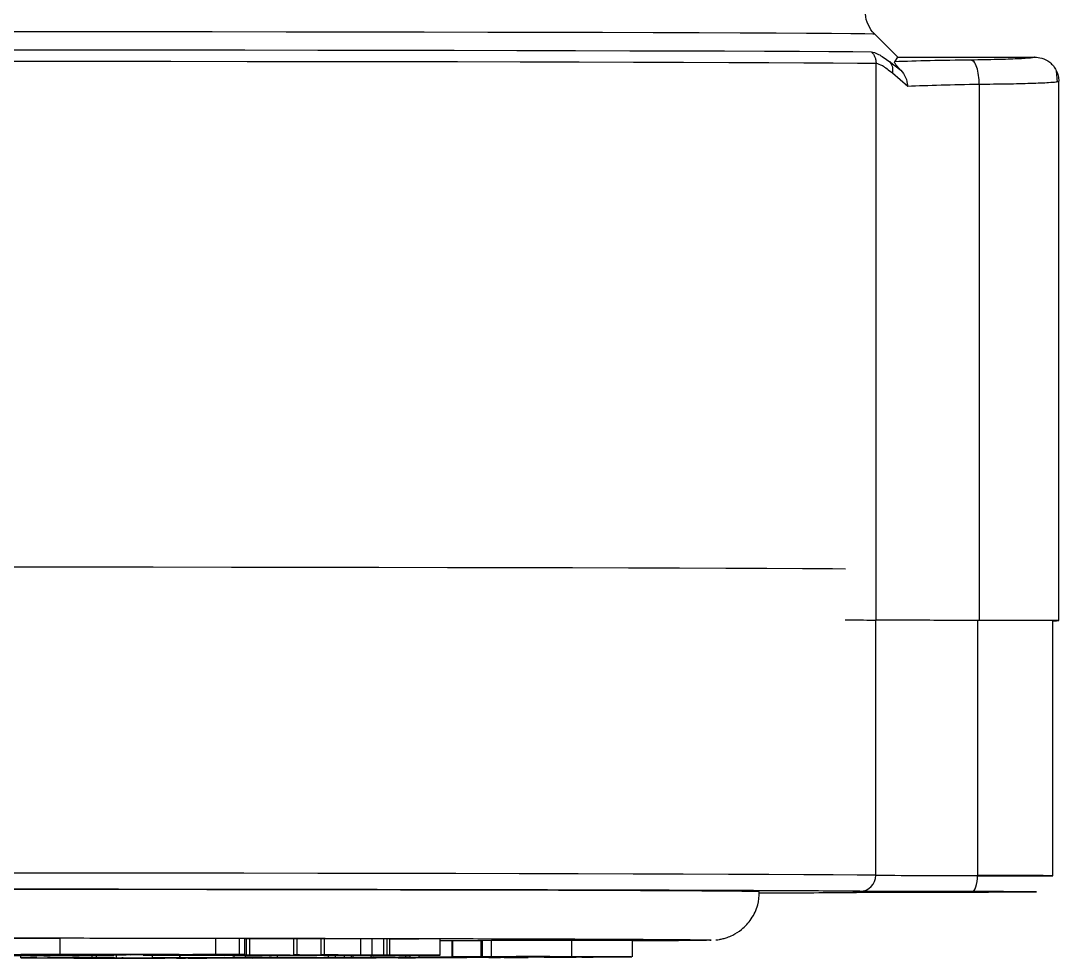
# Model space of a CAD drawing. Header units: millimetres. Extents: x 2016 to 4452, y 736 to 2459.
# Drawn here: x 3021.6 to 3086.1, y 930.8 to 989 of the extents above; entities that cross this region are included whole.
import ezdxf

# ---------------------------------------------------------------- set-up
doc = ezdxf.new("R2010")
doc.units = ezdxf.units.MM

msp = doc.modelspace()

# ---------------------------------------------------------------- linework, layer by layer
at = {"color": 7, "linetype": 'Continuous', "lineweight": 25}
for p, q in [((3076.076, 986.772), (3074.66, 988.187)), ((3074.728, 951.804), (3074.728, 986.39)), ((3075.56, 986.505), (3076.263, 985.959)), ((3075.887, 986.48), (3076.075, 986.773)), ((3076.075, 986.773), (3084.574, 986.773)), ((3075.75, 985.857), (3075.742, 985.798)), ((3075.742, 985.798), (3076.693, 984.968)), ((3085.996, 985.224), (3085.931, 985.914)), ((3081.14, 985.09), (3081.14, 951.788)), ((3085.96, 985.246), (3086.075, 985.272)), ((3086.075, 951.773), (3086.075, 985.276)), ((3074.707, 935.961), (3074.707, 951.804)), ((3081.029, 951.788), (3081.029, 935.945)), ((3085.697, 935.931), (3085.697, 951.774)), ((3024.076, 932.033), (3020.007, 932.039)), ((3024.086, 932.033), (3024.076, 932.033)), ((3024.076, 931.033), (3024.076, 932.033)), ((3033.749, 932.033), (3024.086, 932.047)), ((3024.086, 931.047), (3024.086, 932.047)), ((3035.208, 932.033), (3033.749, 932.033)), ((3033.749, 931.033), (3033.749, 932.033)), ((3035.542, 932.029), (3035.208, 932.033)), ((3035.208, 931.033), (3035.208, 932.033)), ((3035.542, 931.029), (3035.542, 932.029)), ((3035.653, 932.005), (3035.542, 932.005)), ((3035.859, 932.009), (3035.653, 932.007)), ((3035.653, 931.007), (3035.653, 932.007)), ((3038.589, 932), (3035.859, 932.009)), ((3035.859, 931.009), (3035.859, 932.009)), ((3038.794, 932.01), (3038.589, 932.008)), ((3038.589, 931.008), (3038.589, 932.008)), ((3040.292, 932.005), (3038.794, 932.01)), ((3038.794, 931.01), (3038.794, 932.01)), ((3040.497, 932.014), (3040.292, 932.012)), ((3040.292, 931.012), (3040.292, 932.012)), ((3042.75, 932.006), (3040.497, 932.014)), ((3040.497, 931.014), (3040.497, 932.014)), ((3042.75, 931.006), (3042.75, 932.006)), ((3043.433, 932.007), (3043.433, 931.007)), ((3044.386, 932.011), (3044.173, 932.011)), ((3044.173, 931.011), (3044.173, 932.011)), ((3044.386, 931.011), (3044.386, 932.011)), ((3044.543, 931.008), (3044.543, 932.008)), ((3047.676, 931.001), (3047.676, 932.001)), ((3048.393, 931.884), (3047.676, 931.881)), ((3048.452, 931.884), (3048.393, 931.884)), ((3048.393, 931.884), (3048.393, 930.884)), ((3050.207, 931.894), (3048.452, 931.884)), ((3048.452, 930.884), (3048.452, 931.884)), ((3050.299, 931.894), (3050.207, 931.894)), ((3050.207, 930.894), (3050.207, 931.894)), ((3050.852, 931.9), (3050.299, 931.895)), ((3050.299, 930.895), (3050.299, 931.895)), ((3050.852, 930.9), (3050.852, 931.9)), ((3055.84, 930.905), (3055.84, 931.905)), ((3059.603, 930.898), (3059.603, 931.898)), ((3064.445, 931.933), (3064.497, 931.931)), ((3020.007, 931.039), (3024.076, 931.033)), ((3023.832, 931.032), (3021.628, 931.035)), ((3021.638, 930.822), (3021.638, 930.961)), ((3022.24, 930.974), (3022.24, 930.973)), ((3022.398, 930.973), (3022.24, 930.973)), ((3022.24, 930.973), (3022.24, 930.973)), ((3022.24, 930.973), (3023.74, 930.973)), ((3022.24, 930.964), (3022.24, 930.973)), ((3023.45, 930.964), (3022.24, 930.964)), ((3022.24, 930.964), (3022.24, 930.964)), ((3022.24, 930.964), (3022.398, 930.964)), ((3022.398, 930.964), (3022.398, 930.973)), ((3022.634, 930.964), (3022.634, 930.972)), ((3023.055, 930.969), (3023.055, 930.972)), ((3023.634, 930.969), (3023.055, 930.969)), ((3023.661, 930.968), (3023.055, 930.968)), ((3023.055, 930.968), (3023.055, 930.964)), ((3023.213, 931.011), (3023.213, 931.033)), ((3024.417, 931.01), (3023.213, 931.011)), ((3023.292, 930.973), (3023.582, 930.973)), ((3023.292, 930.964), (3023.292, 930.968)), ((3023.292, 930.964), (3023.45, 930.964)), ((3023.45, 930.964), (3023.45, 930.968)), ((3023.45, 930.964), (3023.45, 930.964)), ((3023.634, 930.975), (3023.634, 930.969)), ((3024.529, 930.964), (3023.661, 930.968)), ((3023.74, 930.973), (3023.74, 930.975)), ((3024.055, 930.969), (3024.845, 930.964)), ((3024.076, 931.033), (3027.122, 931.042)), ((3024.23, 931.046), (3024.086, 931.047)), ((3024.086, 931.047), (3033.749, 931.033)), ((3025.266, 930.964), (3024.529, 930.964)), ((3028.183, 931.025), (3024.679, 931.031)), ((3024.845, 930.964), (3024.845, 930.974)), ((3027.97, 931.04), (3024.923, 931.031)), ((3024.923, 931.031), (3028.427, 931.026)), ((3025.003, 930.971), (3025.003, 930.974)), ((3025.108, 930.964), (3025.108, 930.974)), ((3025.108, 930.964), (3025.266, 930.964)), ((3025.266, 930.964), (3025.266, 930.974)), ((3025.266, 930.964), (3025.266, 930.964)), ((3025.339, 931.017), (3025.339, 931.03)), ((3025.339, 931.017), (3028.183, 931.025)), ((3027.122, 931.042), (3025.709, 931.044)), ((3029.03, 931.024), (3025.863, 931.014)), ((3026.074, 930.828), (3026.074, 930.962)), ((3026.341, 930.828), (3026.341, 930.963)), ((3027.404, 930.968), (3027.404, 931.019)), ((3027.57, 930.83), (3027.57, 931.019)), ((3031.473, 931.035), (3027.97, 931.04)), ((3028.427, 931.04), (3028.427, 931.026)), ((3028.427, 931.026), (3031.473, 931.035)), ((3032.986, 931.018), (3029.03, 931.024)), ((3029.237, 931.024), (3029.237, 931.001)), ((3029.237, 931.001), (3029.443, 931.003)), ((3032.321, 931.034), (3029.274, 931.025)), ((3029.274, 931.025), (3031.083, 931.022)), ((3029.443, 931.003), (3029.443, 931.023)), ((3029.443, 931.003), (3030.822, 930.998)), ((3029.816, 930.834), (3029.816, 931)), ((3037.556, 930.973), (3030.288, 930.999)), ((3030.822, 930.998), (3030.822, 931.021)), ((3031.083, 931.022), (3031.083, 931.03)), ((3031.083, 931.022), (3032.637, 931.022)), ((3035.371, 931.002), (3031.294, 930.997)), ((3031.294, 930.997), (3032.568, 930.992)), ((3031.511, 930.836), (3031.511, 930.994)), ((3031.518, 930.994), (3031.518, 930.836)), ((3035.542, 931.029), (3032.321, 931.034)), ((3032.568, 930.992), (3036.645, 930.998)), ((3032.568, 930.998), (3032.568, 930.992)), ((3032.637, 931.033), (3032.637, 931.022)), ((3032.637, 931.022), (3032.986, 931.018)), ((3032.986, 931.018), (3032.986, 931.033)), ((3037.115, 930.996), (3033.038, 930.991)), ((3033.038, 930.991), (3034.277, 930.986)), ((3033.749, 931.033), (3035.208, 931.033)), ((3034.277, 930.986), (3038.353, 930.992)), ((3034.277, 930.992), (3034.277, 930.986)), ((3038.825, 930.99), (3034.749, 930.985)), ((3034.749, 930.985), (3035.946, 930.981)), ((3034.886, 930.843), (3034.886, 930.983)), ((3035.208, 931.033), (3035.542, 931.029)), ((3036.645, 930.998), (3035.371, 931.002)), ((3035.563, 930.98), (3035.563, 930.844)), ((3035.653, 931.007), (3035.859, 931.009)), ((3035.748, 931.005), (3035.761, 931.002)), ((3035.761, 931.002), (3040.341, 930.987)), ((3035.859, 931.009), (3039.347, 930.997)), ((3035.946, 930.981), (3040.022, 930.986)), ((3035.946, 930.986), (3035.946, 930.981)), ((3040.14, 930.984), (3036.419, 930.979)), ((3036.419, 930.979), (3036.927, 930.977)), ((3043.063, 930.982), (3036.704, 931.005)), ((3036.927, 930.977), (3036.927, 930.98)), ((3036.927, 930.977), (3037.978, 930.977)), ((3038.353, 930.992), (3037.115, 930.996)), ((3037.978, 930.977), (3037.556, 930.973)), ((3037.578, 930.848), (3037.578, 930.973)), ((3037.978, 930.977), (3037.978, 930.981)), ((3038.589, 931.008), (3038.794, 931.01)), ((3038.794, 931.01), (3041.592, 931)), ((3040.022, 930.986), (3038.825, 930.99)), ((3039.347, 930.997), (3041.237, 931)), ((3041.237, 931), (3039.64, 931.005)), ((3041.746, 930.998), (3039.855, 930.995)), ((3039.855, 930.995), (3042.365, 930.987)), ((3040.883, 930.983), (3040.14, 930.984)), ((3040.292, 931.012), (3040.497, 931.014)), ((3040.341, 930.987), (3040.341, 930.992)), ((3040.341, 930.987), (3041.201, 930.986)), ((3040.497, 931.014), (3042.75, 931.006)), ((3040.724, 930.983), (3040.724, 930.855)), ((3041.201, 930.986), (3040.883, 930.983)), ((3041.174, 930.858), (3041.174, 930.986)), ((3041.201, 930.986), (3041.201, 930.989)), ((3043.305, 931.002), (3041.342, 931.009)), ((3041.592, 931), (3041.592, 931.008)), ((3041.592, 931), (3043.305, 931.002)), ((3041.739, 930.859), (3041.739, 930.987)), ((3044.617, 930.988), (3041.746, 930.998)), ((3043.813, 931), (3042.1, 930.998)), ((3042.1, 930.998), (3043.991, 930.992)), ((3042.174, 930.86), (3042.174, 930.986)), ((3042.271, 930.861), (3042.271, 930.985)), ((3042.365, 930.987), (3042.365, 930.996)), ((3042.365, 930.987), (3043.508, 930.986)), ((3042.932, 931.005), (3044.497, 931)), ((3043.508, 930.986), (3043.063, 930.982)), ((3043.384, 930.864), (3043.384, 930.985)), ((3043.508, 930.986), (3043.508, 930.992)), ((3047.011, 930.989), (3043.813, 931)), ((3043.991, 930.992), (3043.991, 931)), ((3043.991, 930.992), (3045.041, 930.991)), ((3044.173, 931.011), (3044.386, 931.011)), ((3045.041, 930.991), (3044.617, 930.988)), ((3044.64, 930.999), (3046.312, 930.993)), ((3045.041, 930.991), (3045.041, 930.996)), ((3045.547, 930.871), (3045.547, 930.994)), ((3045.813, 930.871), (3045.813, 930.994)), ((3046.312, 930.993), (3047.458, 930.993)), ((3046.357, 930.875), (3046.357, 930.992)), ((3047.458, 930.993), (3047.011, 930.989)), ((3047.676, 931.001), (3047.635, 930.998)), ((3021.638, 930.822), (3026.074, 930.828)), ((3021.792, 930.822), (3021.638, 930.822)), ((3022.019, 930.822), (3021.792, 930.822)), ((3026.279, 930.808), (3022.63, 930.822)), ((3023.354, 930.823), (3024.936, 930.817)), ((3024.826, 930.826), (3023.559, 930.824)), ((3024.936, 930.817), (3026.25, 930.818)), ((3026.402, 930.818), (3025.088, 930.816)), ((3025.088, 930.816), (3027.003, 930.809)), ((3025.805, 930.806), (3025.805, 930.81)), ((3025.805, 930.806), (3026.076, 930.807)), ((3025.957, 930.806), (3025.805, 930.806)), ((3030.574, 930.811), (3025.957, 930.806)), ((3026.074, 930.828), (3027.442, 930.825)), ((3026.076, 930.807), (3026.076, 930.809)), ((3026.341, 930.828), (3027.57, 930.83)), ((3026.524, 930.828), (3026.341, 930.828)), ((3026.446, 930.822), (3026.446, 930.828)), ((3026.598, 930.821), (3026.446, 930.822)), ((3026.446, 930.822), (3026.718, 930.822)), ((3026.778, 930.828), (3026.524, 930.828)), ((3026.718, 930.822), (3028.222, 930.816)), ((3027.442, 930.825), (3027.265, 930.825)), ((3031.775, 930.815), (3027.404, 930.828)), ((3027.442, 930.825), (3027.442, 930.828)), ((3027.57, 930.83), (3034.456, 930.823)), ((3027.615, 930.809), (3028.792, 930.81)), ((3027.951, 930.816), (3027.849, 930.817)), ((3027.988, 930.828), (3027.903, 930.828)), ((3027.903, 930.828), (3032.029, 930.815)), ((3028.222, 930.816), (3027.951, 930.816)), ((3035.764, 930.819), (3027.988, 930.828)), ((3028.222, 930.816), (3028.222, 930.826)), ((3028.792, 930.81), (3028.792, 930.824)), ((3029.8, 930.816), (3029.8, 930.821)), ((3029.8, 930.816), (3030.075, 930.816)), ((3029.816, 930.834), (3031.511, 930.836)), ((3029.999, 930.833), (3029.816, 930.834)), ((3030.338, 930.834), (3029.999, 930.833)), ((3030.075, 930.816), (3030.075, 930.82)), ((3030.075, 930.816), (3030.574, 930.811)), ((3030.574, 930.811), (3030.574, 930.819)), ((3034.541, 930.823), (3030.964, 930.833)), ((3031.218, 930.834), (3036.019, 930.82)), ((3031.32, 930.835), (3031.277, 930.835)), ((3031.299, 930.813), (3031.299, 930.816)), ((3031.299, 930.813), (3031.638, 930.814)), ((3031.484, 930.813), (3031.299, 930.813)), ((3031.513, 930.835), (3031.32, 930.835)), ((3033.179, 930.815), (3031.484, 930.813)), ((3031.511, 930.836), (3031.518, 930.836)), ((3031.518, 930.836), (3034.886, 930.843)), ((3031.638, 930.814), (3031.638, 930.815)), ((3032.029, 930.815), (3032.029, 930.823)), ((3037.153, 930.823), (3032.141, 930.835)), ((3032.655, 930.815), (3032.655, 930.823)), ((3032.655, 930.815), (3032.994, 930.816)), ((3032.757, 930.836), (3034.93, 930.831)), ((3033.902, 930.84), (3032.823, 930.838)), ((3032.994, 930.816), (3032.994, 930.822)), ((3032.994, 930.816), (3033.179, 930.815)), ((3033.179, 930.815), (3033.179, 930.822)), ((3034.456, 930.823), (3034.541, 930.823)), ((3034.456, 930.823), (3034.456, 930.823)), ((3034.886, 930.843), (3036.502, 930.841)), ((3034.93, 930.831), (3036.048, 930.834)), ((3036.258, 930.833), (3035.14, 930.831)), ((3035.14, 930.831), (3037.77, 930.825)), ((3035.563, 930.844), (3037.578, 930.848)), ((3035.791, 930.843), (3035.563, 930.844)), ((3036.019, 930.82), (3035.764, 930.819)), ((3036.003, 930.844), (3035.791, 930.843)), ((3035.868, 930.837), (3036.1, 930.838)), ((3036.078, 930.837), (3035.868, 930.837)), ((3036.019, 930.82), (3036.019, 930.826)), ((3036.048, 930.834), (3036.048, 930.837)), ((3036.1, 930.838), (3038.169, 930.833)), ((3036.502, 930.841), (3036.379, 930.84)), ((3042.065, 930.833), (3036.625, 930.844)), ((3036.857, 930.822), (3036.857, 930.824)), ((3037.067, 930.821), (3036.857, 930.822)), ((3036.857, 930.822), (3037.088, 930.822)), ((3040.996, 930.829), (3037.067, 930.821)), ((3037.088, 930.824), (3037.088, 930.822)), ((3039.663, 930.84), (3037.189, 930.845)), ((3037.205, 930.846), (3037.594, 930.847)), ((3037.937, 930.832), (3037.797, 930.833)), ((3038.169, 930.833), (3037.937, 930.832)), ((3038.169, 930.833), (3038.169, 930.841)), ((3038.398, 930.825), (3038.398, 930.84)), ((3038.398, 930.825), (3039.399, 930.827)), ((3039.399, 930.827), (3039.399, 930.838)), ((3040.443, 930.842), (3039.663, 930.84)), ((3039.791, 930.833), (3039.791, 930.838)), ((3039.791, 930.833), (3040.053, 930.833)), ((3040.705, 930.842), (3039.89, 930.84)), ((3039.89, 930.84), (3042.629, 930.834)), ((3040.053, 930.833), (3040.053, 930.837)), ((3040.053, 930.833), (3040.996, 930.829)), ((3045.143, 930.838), (3040.705, 930.842)), ((3040.996, 930.829), (3040.996, 930.835)), ((3041.542, 930.845), (3041.198, 930.843)), ((3041.198, 930.843), (3045.072, 930.84)), ((3041.839, 930.831), (3041.839, 930.833)), ((3041.839, 930.831), (3042.051, 930.832)), ((3042.069, 930.831), (3041.839, 930.831)), ((3042.051, 930.832), (3042.051, 930.833)), ((3043.695, 930.834), (3042.069, 930.831)), ((3042.271, 930.861), (3044.386, 930.859)), ((3042.629, 930.834), (3042.629, 930.84)), ((3043.253, 930.834), (3043.253, 930.839)), ((3043.253, 930.834), (3043.465, 930.835)), ((3043.384, 930.864), (3045.547, 930.871)), ((3043.65, 930.864), (3043.384, 930.864)), ((3043.465, 930.835), (3043.465, 930.839)), ((3043.465, 930.835), (3043.695, 930.834)), ((3044.272, 930.866), (3043.65, 930.864)), ((3043.65, 930.848), (3043.65, 930.864)), ((3043.695, 930.834), (3043.695, 930.839)), ((3044.386, 930.859), (3044.28, 930.858)), ((3051.205, 930.858), (3044.869, 930.866)), ((3046.133, 930.84), (3045.143, 930.838)), ((3045.813, 930.871), (3045.191, 930.869)), ((3045.302, 930.868), (3045.302, 930.869)), ((3045.302, 930.868), (3051.638, 930.859)), ((3045.484, 930.852), (3045.484, 930.865)), ((3045.484, 930.852), (3047.05, 930.856)), ((3045.732, 930.852), (3045.484, 930.852)), ((3045.547, 930.871), (3045.813, 930.871)), ((3045.692, 930.84), (3045.904, 930.841)), ((3045.921, 930.852), (3045.732, 930.852)), ((3045.904, 930.841), (3046.133, 930.84)), ((3046.357, 930.875), (3048.393, 930.884)), ((3047.679, 930.872), (3046.357, 930.875)), ((3048.202, 930.85), (3046.794, 930.852)), ((3047.05, 930.856), (3047.05, 930.863)), ((3047.05, 930.856), (3047.298, 930.856)), ((3047.298, 930.856), (3047.142, 930.856)), ((3047.254, 930.854), (3047.254, 930.856)), ((3047.254, 930.854), (3049.325, 930.85)), ((3047.298, 930.856), (3047.298, 930.863)), ((3047.351, 930.875), (3047.904, 930.872)), ((3048.228, 930.881), (3047.445, 930.878)), ((3047.904, 930.872), (3047.679, 930.872)), ((3047.904, 930.872), (3047.904, 930.88)), ((3048.163, 930.847), (3048.163, 930.85)), ((3053.964, 930.865), (3048.228, 930.881)), ((3048.393, 930.884), (3054.132, 930.867)), ((3048.452, 930.884), (3050.207, 930.894)), ((3048.745, 930.884), (3048.452, 930.884)), ((3048.835, 930.884), (3048.745, 930.884)), ((3048.895, 930.849), (3048.89, 930.849)), ((3049.325, 930.85), (3049.325, 930.86)), ((3056.341, 930.879), (3049.386, 930.885)), ((3049.945, 930.891), (3049.444, 930.888)), ((3049.672, 930.887), (3049.672, 930.889)), ((3049.672, 930.887), (3052.686, 930.884)), ((3050.207, 930.894), (3052.058, 930.894)), ((3050.299, 930.895), (3050.852, 930.9)), ((3050.604, 930.895), (3050.299, 930.895)), ((3050.677, 930.896), (3050.604, 930.895)), ((3050.694, 930.854), (3050.694, 930.859)), ((3050.694, 930.854), (3051.317, 930.857)), ((3050.96, 930.854), (3050.694, 930.854)), ((3053.124, 930.862), (3050.96, 930.854)), ((3058.421, 930.893), (3051.191, 930.896)), ((3051.317, 930.857), (3051.419, 930.857)), ((3051.39, 930.898), (3058.619, 930.894)), ((3051.638, 930.859), (3051.638, 930.872)), ((3052.058, 930.894), (3052.058, 930.896)), ((3052.058, 930.894), (3052.064, 930.893)), ((3052.064, 930.893), (3052.064, 930.896)), ((3052.235, 930.86), (3052.235, 930.87)), ((3052.235, 930.86), (3052.858, 930.862)), ((3052.282, 930.89), (3052.282, 930.896)), ((3052.282, 930.89), (3052.39, 930.891)), ((3052.573, 930.89), (3052.282, 930.89)), ((3052.39, 930.891), (3052.39, 930.896)), ((3052.39, 930.891), (3055.258, 930.889)), ((3052.686, 930.884), (3053.206, 930.887)), ((3052.858, 930.862), (3052.858, 930.868)), ((3052.858, 930.862), (3053.124, 930.862)), ((3053.499, 930.887), (3052.979, 930.884)), ((3052.979, 930.884), (3056.626, 930.881)), ((3053.124, 930.862), (3053.124, 930.867)), ((3056.114, 930.874), (3053.964, 930.865)), ((3054.132, 930.867), (3054.132, 930.881)), ((3054.132, 930.867), (3055.095, 930.871)), ((3054.357, 930.877), (3054.357, 930.881)), ((3054.357, 930.877), (3054.538, 930.877)), ((3054.538, 930.877), (3054.538, 930.881)), ((3054.538, 930.877), (3056.114, 930.874)), ((3055.15, 930.888), (3054.956, 930.888)), ((3055.258, 930.889), (3055.15, 930.888)), ((3055.258, 930.889), (3055.258, 930.894)), ((3056.114, 930.874), (3056.114, 930.88)), ((3056.753, 930.877), (3056.46, 930.878)), ((3056.46, 930.878), (3056.568, 930.878)), ((3056.626, 930.881), (3056.626, 930.894)), ((3056.691, 930.89), (3056.691, 930.894)), ((3056.691, 930.89), (3056.878, 930.891)), ((3058.579, 930.888), (3056.753, 930.877)), ((3056.878, 930.891), (3056.878, 930.893)), ((3056.878, 930.891), (3058.579, 930.888)), ((3057.177, 930.882), (3057.177, 930.893)), ((3057.177, 930.882), (3057.641, 930.884)), ((3058.933, 930.891), (3058.629, 930.891)), ((3058.629, 930.891), (3058.716, 930.891)), ((3059.463, 930.895), (3058.933, 930.891)), ((3059.531, 930.896), (3059.463, 930.895))]:
    msp.add_line(p, q, dxfattribs=at)
at = {"color": 7, "linetype": 'Continuous', "lineweight": 25, "flags": 128}
for points in [[(3074.66, 988.187), (3074.521, 988.197), (3074.025, 988.208), (3073.173, 988.22), (3071.968, 988.231), (3070.417, 988.242), (3068.525, 988.252), (3066.301, 988.263), (3063.757, 988.272), (3060.903, 988.282), (3057.752, 988.291), (3054.319, 988.3), (3050.62, 988.308), (3046.672, 988.316), (3042.492, 988.323), (3038.1, 988.329), (3033.515, 988.335), (3028.759, 988.34), (3023.854, 988.344), (3018.822, 988.348)], [(3010.639, 987.233), (3015.841, 987.231), (3020.955, 987.228), (3025.958, 987.224), (3030.827, 987.219), (3035.541, 987.214), (3040.079, 987.208), (3044.42, 987.201), (3048.546, 987.194), (3052.436, 987.186), (3056.075, 987.178), (3059.446, 987.169), (3062.534, 987.16), (3065.325, 987.15), (3067.807, 987.14), (3069.968, 987.13), (3071.799, 987.119), (3073.292, 987.108), (3074.44, 987.097)], [(3010.693, 986.527), (3015.914, 986.524), (3021.047, 986.521), (3026.068, 986.517), (3030.955, 986.513), (3035.686, 986.507), (3040.241, 986.501), (3044.598, 986.495), (3048.738, 986.487), (3052.643, 986.48), (3056.296, 986.471), (3059.679, 986.462), (3062.778, 986.453), (3065.58, 986.443), (3068.071, 986.433), (3070.24, 986.423), (3072.077, 986.412), (3073.576, 986.401), (3074.728, 986.39)], [(3072.824, 954.978), (3072.033, 954.984), (3070.163, 954.995), (3067.949, 955.006), (3065.401, 955.016), (3062.531, 955.026), (3059.352, 955.035), (3055.879, 955.044), (3052.129, 955.053), (3048.117, 955.061), (3043.864, 955.068), (3039.389, 955.074), (3034.713, 955.08), (3029.857, 955.086), (3024.843, 955.09), (3019.696, 955.094)], [(3074.707, 935.961), (3073.566, 935.973), (3072.075, 935.984), (3070.239, 935.995), (3068.068, 936.005), (3065.57, 936.015), (3062.758, 936.025), (3059.643, 936.034), (3056.241, 936.043), (3052.566, 936.052), (3048.635, 936.06), (3044.466, 936.067), (3040.077, 936.074), (3035.489, 936.08), (3030.722, 936.085), (3025.798, 936.09), (3020.74, 936.093), (3015.569, 936.097), (3010.31, 936.099)], [(3080.677, 934.943), (3080.746, 934.963), (3080.812, 935.02), (3080.873, 935.113), (3080.926, 935.238), (3080.97, 935.389), (3081.002, 935.562), (3081.022, 935.75), (3081.029, 935.945)], [(3067.497, 934.931), (3067.453, 934.936), (3067.097, 934.947), (3066.387, 934.958), (3065.326, 934.968), (3063.919, 934.979), (3062.175, 934.989), (3060.1, 934.999), (3057.707, 935.008), (3055.006, 935.017), (3052.01, 935.026), (3048.736, 935.034), (3045.199, 935.042), (3041.417, 935.049), (3037.409, 935.055), (3033.194, 935.061), (3028.794, 935.067), (3024.231, 935.071), (3019.527, 935.075)], [(3083.697, 934.931), (3083.52, 934.928), (3083.001, 934.925), (3082.174, 934.923), (3081.097, 934.921), (3079.843, 934.92), (3078.497, 934.92), (3077.151, 934.92), (3075.897, 934.921), (3074.82, 934.923), (3073.994, 934.925), (3073.475, 934.928), (3073.297, 934.931), (3073.475, 934.934), (3073.994, 934.936), (3074.82, 934.939), (3075.897, 934.94), (3077.151, 934.942), (3078.497, 934.942), (3079.843, 934.942), (3081.097, 934.94), (3082.174, 934.939), (3083.001, 934.936), (3083.52, 934.934), (3083.697, 934.931)], [(3073.723, 934.901), (3073.915, 934.92), (3073.984, 934.936)], [(3080.752, 934.941), (3080.746, 934.937), (3080.677, 934.918)], [(3019.82, 930.968), (3020.006, 930.971), (3020.544, 930.973), (3021.383, 930.975), (3022.44, 930.976), (3023.612, 930.976), (3024.784, 930.976), (3025.841, 930.975), (3026.68, 930.973), (3027.219, 930.971), (3027.404, 930.968), (3027.219, 930.966), (3026.68, 930.964), (3025.841, 930.962), (3024.784, 930.961), (3023.612, 930.96), (3022.44, 930.961), (3021.383, 930.962), (3020.544, 930.964), (3020.006, 930.966), (3019.82, 930.968)], [(3020.641, 930.968), (3020.82, 930.971), (3021.336, 930.972), (3022.127, 930.974), (3023.096, 930.975), (3024.128, 930.975), (3025.098, 930.974), (3025.888, 930.972), (3026.404, 930.971), (3026.584, 930.968), (3026.404, 930.966), (3025.888, 930.964), (3025.098, 930.963), (3024.128, 930.962), (3023.096, 930.962), (3022.127, 930.963), (3021.336, 930.964), (3020.82, 930.966), (3020.641, 930.968)]]:
    msp.add_lwpolyline(points, dxfattribs=at)
at = {"color": 7, "linetype": 'Continuous', "lineweight": 25}
for centre, radius, start, end in [((3073.714, 935.953), 0.992, 270.49558, 0.45811), ((3080.537, 1978.283), 1042.338, 269.679528, 270.027064), ((3081.811, 433.201), 502.745, 89.55713, 90.08916), ((3082.035, 1366.345), 430.43, 269.86614, 270.48756)]:
    msp.add_arc(centre, radius, start, end, dxfattribs=at)
for points, knots in [([(3074.643, 988.21), (3074.636, 988.215), (3074.463, 988.352), (3074.239, 988.775), (3074.046, 989.262), (3074.09, 989.545), (3074.097, 989.59)], [0, 0, 0, 0, 0.017313, 0.441285, 0.909661, 1, 1, 1, 1]), ([(3074.44, 987.097), (3074.569, 987.069), (3074.828, 987.012), (3075.316, 986.674), (3075.56, 986.505)], [0, 0, 0, 0, 0.499286, 1, 1, 1, 1]), ([(3074.728, 986.39), (3074.843, 986.362), (3075.077, 986.306), (3075.517, 985.97), (3075.742, 985.798)], [0, 0, 0, 0, 0.48849, 1, 1, 1, 1]), ([(3075.56, 986.505), (3075.594, 986.462), (3075.661, 986.375), (3075.725, 986.215), (3075.759, 986.04), (3075.753, 985.918), (3075.75, 985.857)], [0, 0, 0, 0, 0.2473909, 0.4997222, 0.7521965, 1, 1, 1, 1]), ([(3076.263, 985.959), (3076.224, 986), (3076.145, 986.081), (3076.049, 986.189), (3075.975, 986.278), (3075.906, 986.374), (3075.867, 986.453), (3075.88, 986.47), (3075.887, 986.48)], [0, 0, 0, 0, 0.111673, 0.222473, 0.333752, 0.456252, 0.712674, 1, 1, 1, 1]), ([(3080.627, 986.586), (3079.747, 986.574), (3077.96, 986.548), (3076.585, 986.503), (3075.887, 986.48)], [0, 0, 0, 0, 0.492155, 1, 1, 1, 1]), ([(3084.574, 986.773), (3084.525, 986.753), (3084.426, 986.712), (3083.575, 986.658), (3082.308, 986.612), (3081.187, 986.595), (3080.627, 986.586)], [0, 0, 0, 0, 0.249914, 0.499831, 0.749722, 1, 1, 1, 1]), ([(3081.14, 985.09), (3081.131, 985.275), (3081.112, 985.659), (3080.993, 986.157), (3080.822, 986.507), (3080.69, 986.561), (3080.627, 986.586)], [0, 0, 0, 0, 0.240153, 0.499483, 0.759101, 1, 1, 1, 1]), ([(3084.574, 986.773), (3084.722, 986.76), (3085.058, 986.731), (3085.459, 986.511), (3085.75, 986.225), (3085.931, 985.941), (3086.052, 985.616), (3086.067, 985.386), (3086.075, 985.272)], [0, 0, 0, 0, 0.18848, 0.427214, 0.563621, 0.707356, 0.854328, 1, 1, 1, 1]), ([(3076.263, 985.959), (3076.378, 985.816), (3076.609, 985.526), (3076.665, 985.155), (3076.693, 984.968)], [0, 0, 0, 0, 0.494817, 1, 1, 1, 1]), ([(3076.693, 984.968), (3077.344, 984.995), (3078.604, 985.047), (3080.314, 985.076), (3081.14, 985.09)], [0, 0, 0, 0, 0.516726, 1, 1, 1, 1]), ([(3081.14, 985.09), (3081.728, 985.097), (3082.923, 985.111), (3084.425, 985.146), (3085.394, 985.189), (3085.885, 985.223), (3085.942, 985.24), (3085.96, 985.246)], [0, 0, 0, 0, 0.237543, 0.482876, 0.745623, 0.921738, 1, 1, 1, 1]), ([(3072.817, 951.821), (3072.834, 951.821), (3073.731, 951.816), (3074.235, 951.81), (3074.728, 951.804)], [0, 0, 0, 0, 0.019707, 1, 1, 1, 1]), ([(3085.697, 951.768), (3085.707, 951.768), (3086.057, 951.77), (3086.145, 951.773), (3085.853, 951.778), (3084.808, 951.782), (3083.223, 951.786), (3081.834, 951.787), (3081.14, 951.788)], [0, 0, 0, 0, 0.005941, 0.204753, 0.403564, 0.602376, 0.801188, 1, 1, 1, 1]), ([(3073.723, 934.961), (3073.196, 934.966), (3072.134, 934.977), (3069.595, 934.993), (3066.326, 935.008), (3062.263, 935.023), (3057.452, 935.037), (3051.959, 935.05), (3045.866, 935.062), (3039.263, 935.072), (3032.284, 935.081), (3025.041, 935.088), (3017.664, 935.094), (3012.627, 935.096), (3010.131, 935.097)], [0, 0, 0, 0, 0.079959, 0.161371, 0.244142, 0.328893, 0.414217, 0.5, 0.585778, 0.671102, 0.755858, 0.838624, 0.920039, 1, 1, 1, 1]), ([(3064.773, 931.943), (3064.788, 931.944), (3064.821, 931.946), (3064.973, 931.965), (3065.217, 932.014), (3065.512, 932.101), (3065.911, 932.267), (3066.459, 932.615), (3067.029, 933.24), (3067.433, 934.056), (3067.461, 934.647), (3067.474, 934.914)], [0, 0, 0, 0, 0.069689, 0.159202, 0.228526, 0.284853, 0.360929, 0.487702, 0.660291, 0.846257, 1, 1, 1, 1]), ([(3067.468, 934.859), (3068.168, 934.862), (3069.978, 934.871), (3072.117, 934.885), (3073.191, 934.895), (3073.723, 934.901)], [0, 0, 0, 0, 0.241773, 0.624302, 1, 1, 1, 1]), ([(3080.677, 934.943), (3079.831, 934.944), (3078.108, 934.946), (3076.016, 934.95), (3074.431, 934.955), (3073.956, 934.959), (3073.723, 934.961)], [0, 0, 0, 0, 0.245796, 0.5, 0.754204, 1, 1, 1, 1]), ([(3073.723, 934.901), (3073.956, 934.903), (3074.431, 934.906), (3076.016, 934.912), (3078.108, 934.916), (3079.831, 934.918), (3080.677, 934.918)], [0, 0, 0, 0, 0.2457963, 0.5, 0.7542037, 1, 1, 1, 1]), ([(3084.697, 934.931), (3084.645, 934.932), (3084.537, 934.935), (3083.667, 934.938), (3082.366, 934.941), (3081.232, 934.943), (3080.677, 934.943)], [0, 0, 0, 0, 0.244178, 0.5, 0.755822, 1, 1, 1, 1]), ([(3080.677, 934.918), (3081.232, 934.919), (3082.366, 934.92), (3083.667, 934.923), (3084.537, 934.927), (3084.645, 934.93), (3084.697, 934.931)], [0, 0, 0, 0, 0.244178, 0.5, 0.755822, 1, 1, 1, 1]), ([(2927.552, 931.933), (2927.599, 931.937), (2927.706, 931.945), (2928.576, 931.958), (2930.057, 931.971), (2932.232, 931.985), (2935.063, 931.998), (2938.577, 932.011), (2942.731, 932.023), (2947.474, 932.035), (2952.735, 932.045), (2958.427, 932.054), (2964.45, 932.061), (2970.673, 932.067), (2977.039, 932.072), (2983.391, 932.075), (2989.73, 932.077), (2995.997, 932.077), (3002.265, 932.077), (3008.603, 932.075), (3014.956, 932.072), (3021.321, 932.067), (3027.545, 932.061), (3033.567, 932.054), (3039.259, 932.045), (3044.521, 932.035), (3049.264, 932.023), (3053.418, 932.011), (3056.932, 931.998), (3059.763, 931.985), (3061.938, 931.971), (3063.419, 931.958), (3064.29, 931.945), (3064.397, 931.937), (3064.445, 931.933)], [0, 0, 0, 0, 0.023828, 0.053273, 0.084485, 0.115699, 0.147957, 0.180726, 0.213842, 0.247136, 0.28043, 0.313546, 0.346314, 0.378573, 0.409785, 0.440999, 0.470442, 0.499888, 0.529332, 0.558778, 0.58999, 0.621203, 0.653462, 0.68623, 0.719347, 0.752641, 0.785934, 0.819051, 0.851819, 0.884078, 0.915289, 0.946503, 0.975948, 1, 1, 1, 1]), ([(3043.433, 932.007), (3043.314, 932.007), (3043.134, 932.007), (3042.906, 932.006), (3042.802, 932.006), (3042.75, 932.006)], [0, 0, 0, 0, 0.498826, 0.749076, 1, 1, 1, 1]), ([(3044.173, 932.011), (3044.127, 932.011), (3044.034, 932.01), (3043.836, 932.009), (3043.594, 932.008), (3043.433, 932.007)], [0, 0, 0, 0, 0.251433, 0.502936, 1, 1, 1, 1]), ([(3044.507, 932.008), (3044.511, 932.009), (3044.52, 932.01), (3044.435, 932.011), (3044.386, 932.011)], [0, 0, 0, 0, 0.431539, 1, 1, 1, 1]), ([(3047.676, 932.001), (3047.359, 932.001), (3046.726, 932.001), (3045.656, 932), (3044.911, 932), (3044.497, 932)], [0, 0, 0, 0, 0.307787, 0.615394, 1, 1, 1, 1]), ([(3055.84, 931.905), (3055.173, 931.905), (3054.145, 931.906), (3052.741, 931.905), (3051.823, 931.904), (3051.163, 931.902), (3050.956, 931.901), (3050.852, 931.9)], [0, 0, 0, 0, 0.3203787, 0.4942376, 0.6691493, 0.8330428, 1, 1, 1, 1]), ([(3059.577, 931.898), (3059.583, 931.898), (3059.626, 931.899), (3059.379, 931.9), (3058.786, 931.902), (3057.571, 931.904), (3056.501, 931.905), (3055.84, 931.905)], [0, 0, 0, 0, 0.030225, 0.211144, 0.392436, 0.624543, 1, 1, 1, 1]), ([(3064.497, 931.931), (3064.442, 931.926), (3064.33, 931.917), (3063.434, 931.904), (3061.892, 931.89), (3060.579, 931.881), (3059.631, 931.877), (3059.603, 931.877)], [0, 0, 0, 0, 0.2407893, 0.4815888, 0.73683, 0.9920914, 1, 1, 1, 1]), ([(3015.117, 931.023), (3015.786, 931.023), (3017.039, 931.023), (3018.854, 931.024), (3020.898, 931.025), (3022.554, 931.028), (3023.504, 931.031), (3023.832, 931.032)], [0, 0, 0, 0, 0.198997, 0.37265, 0.545625, 0.843257, 1, 1, 1, 1]), ([(3024.679, 931.031), (3024.256, 931.029), (3023.19, 931.027), (3020.967, 931.023), (3018.027, 931.022), (3016.117, 931.022), (3015.166, 931.023)], [0, 0, 0, 0, 0.185716, 0.467958, 0.734859, 1, 1, 1, 1]), ([(3022.634, 930.972), (3022.633, 930.973), (3022.631, 930.973), (3022.601, 930.973), (3022.561, 930.973), (3022.492, 930.973), (3022.436, 930.973), (3022.398, 930.973)], [0, 0, 0, 0, 0.250411, 0.398556, 0.54744, 0.686236, 1, 1, 1, 1]), ([(3022.398, 930.964), (3022.443, 930.964), (3022.506, 930.964), (3022.578, 930.964), (3022.615, 930.964), (3022.633, 930.964), (3022.634, 930.964), (3022.634, 930.964)], [0, 0, 0, 0, 0.364031, 0.510061, 0.655864, 0.843841, 1, 1, 1, 1]), ([(3023.055, 930.972), (3023.057, 930.973), (3023.06, 930.973), (3023.091, 930.973), (3023.141, 930.973), (3023.211, 930.973), (3023.265, 930.973), (3023.292, 930.973)], [0, 0, 0, 0, 0.222894, 0.384836, 0.547319, 0.773072, 1, 1, 1, 1]), ([(3023.055, 930.964), (3023.057, 930.964), (3023.06, 930.964), (3023.089, 930.964), (3023.137, 930.964), (3023.207, 930.964), (3023.262, 930.964), (3023.292, 930.964)], [0, 0, 0, 0, 0.210223, 0.375759, 0.542534, 0.746796, 1, 1, 1, 1]), ([(3023.213, 931.011), (3023.416, 931.011), (3023.822, 931.012), (3024.378, 931.014), (3024.885, 931.015), (3025.188, 931.016), (3025.339, 931.017)], [0, 0, 0, 0, 0.281624, 0.563251, 0.781619, 1, 1, 1, 1]), ([(3023.582, 930.973), (3023.724, 930.973), (3023.95, 930.973), (3024.235, 930.973), (3024.421, 930.972), (3024.539, 930.972), (3024.55, 930.971), (3024.555, 930.971)], [0, 0, 0, 0, 0.272358, 0.434918, 0.598303, 0.790426, 1, 1, 1, 1]), ([(3024.555, 930.971), (3024.545, 930.971), (3024.528, 930.97), (3024.333, 930.969), (3024.114, 930.969), (3023.872, 930.969), (3023.705, 930.969), (3023.634, 930.969)], [0, 0, 0, 0, 0.330883, 0.501179, 0.670916, 0.859688, 1, 1, 1, 1]), ([(3023.74, 930.973), (3023.928, 930.973), (3024.232, 930.973), (3024.6, 930.973), (3024.829, 930.972), (3024.979, 930.972), (3024.994, 930.971), (3025.003, 930.971)], [0, 0, 0, 0, 0.3001846, 0.4844442, 0.6359343, 0.7877448, 1, 1, 1, 1]), ([(3025.003, 930.971), (3024.994, 930.971), (3024.978, 930.97), (3024.806, 930.969), (3024.543, 930.969), (3024.28, 930.969), (3024.103, 930.969), (3024.055, 930.969)], [0, 0, 0, 0, 0.267946, 0.469277, 0.670405, 0.911995, 1, 1, 1, 1]), ([(3025.709, 931.044), (3025.572, 931.044), (3025.298, 931.044), (3024.809, 931.045), (3024.442, 931.045), (3024.23, 931.046)], [0, 0, 0, 0, 0.295972, 0.59215, 1, 1, 1, 1]), ([(3025.863, 931.014), (3025.67, 931.014), (3025.325, 931.013), (3024.845, 931.011), (3024.56, 931.01), (3024.417, 931.01)], [0, 0, 0, 0, 0.388154, 0.694028, 1, 1, 1, 1]), ([(3024.845, 930.964), (3024.858, 930.964), (3024.886, 930.964), (3024.943, 930.964), (3025.02, 930.964), (3025.077, 930.964), (3025.108, 930.964)], [0, 0, 0, 0, 0.249458, 0.50098, 0.731039, 1, 1, 1, 1]), ([(3030.288, 930.999), (3030.197, 930.999), (3030.016, 930.999), (3029.676, 931), (3029.398, 931.001), (3029.237, 931.001)], [0, 0, 0, 0, 0.297034, 0.594269, 1, 1, 1, 1]), ([(3030.822, 930.998), (3031.389, 930.999), (3032.499, 931.001), (3034.149, 931.003), (3035.215, 931.004), (3035.748, 931.005)], [0, 0, 0, 0, 0.343183, 0.671556, 1, 1, 1, 1]), ([(3036.704, 931.005), (3036.613, 931.005), (3036.432, 931.005), (3036.093, 931.006), (3035.814, 931.007), (3035.653, 931.007)], [0, 0, 0, 0, 0.297034, 0.594269, 1, 1, 1, 1]), ([(3039.64, 931.005), (3039.549, 931.005), (3039.368, 931.006), (3039.028, 931.007), (3038.75, 931.008), (3038.589, 931.008)], [0, 0, 0, 0, 0.29737, 0.594968, 1, 1, 1, 1]), ([(3041.342, 931.009), (3041.252, 931.009), (3041.071, 931.01), (3040.731, 931.011), (3040.453, 931.012), (3040.292, 931.012)], [0, 0, 0, 0, 0.297034, 0.594269, 1, 1, 1, 1]), ([(3042.75, 931.006), (3042.856, 931.006), (3043.017, 931.007), (3043.251, 931.007), (3043.373, 931.007), (3043.433, 931.007)], [0, 0, 0, 0, 0.498374, 0.749082, 1, 1, 1, 1]), ([(3044.05, 931.005), (3043.921, 931.005), (3043.639, 931.005), (3043.245, 931.005), (3043.01, 931.005), (3042.932, 931.005)], [0, 0, 0, 0, 0.360389, 0.789524, 1, 1, 1, 1]), ([(3043.433, 931.007), (3043.54, 931.008), (3043.753, 931.009), (3043.973, 931.01), (3044.101, 931.011), (3044.173, 931.011)], [0, 0, 0, 0, 0.308082, 0.61489, 1, 1, 1, 1]), ([(3044.535, 931.007), (3044.518, 931.007), (3044.479, 931.006), (3044.267, 931.006), (3044.099, 931.005), (3044.05, 931.005)], [0, 0, 0, 0, 0.357282, 0.813025, 1, 1, 1, 1]), ([(3044.386, 931.011), (3044.438, 931.011), (3044.52, 931.01), (3044.524, 931.009), (3044.526, 931.008)], [0, 0, 0, 0, 0.6302091, 1, 1, 1, 1]), ([(3044.497, 931), (3044.828, 931), (3045.49, 931), (3046.562, 931), (3047.278, 931.001), (3047.676, 931.001)], [0, 0, 0, 0, 0.30739, 0.614857, 1, 1, 1, 1]), ([(3047.635, 930.998), (3047.522, 930.998), (3047.025, 930.999), (3045.944, 930.999), (3045.058, 930.999), (3044.64, 930.999)], [0, 0, 0, 0, 0.135558, 0.592517, 1, 1, 1, 1]), ([(3022.63, 930.822), (3022.599, 930.822), (3022.549, 930.822), (3022.44, 930.822), (3022.329, 930.822), (3022.181, 930.822), (3022.083, 930.822), (3022.019, 930.822)], [0, 0, 0, 0, 0.23968, 0.390629, 0.542071, 0.705503, 1, 1, 1, 1]), ([(3023.559, 930.824), (3023.498, 930.824), (3023.401, 930.824), (3023.316, 930.823), (3023.284, 930.823), (3023.297, 930.823), (3023.334, 930.823), (3023.354, 930.823)], [0, 0, 0, 0, 0.300073, 0.489629, 0.647488, 0.805846, 1, 1, 1, 1]), ([(3027.265, 930.825), (3027.019, 930.825), (3026.526, 930.826), (3025.776, 930.826), (3025.181, 930.826), (3024.918, 930.826), (3024.826, 930.826)], [0, 0, 0, 0, 0.329191, 0.661633, 0.881808, 1, 1, 1, 1]), ([(3026.076, 930.807), (3026.145, 930.807), (3026.246, 930.807), (3026.307, 930.807), (3026.326, 930.807)], [0, 0, 0, 0, 0.687811, 1, 1, 1, 1]), ([(3026.25, 930.818), (3026.368, 930.818), (3026.558, 930.819), (3026.743, 930.819), (3026.811, 930.82), (3026.771, 930.821), (3026.663, 930.821), (3026.598, 930.821)], [0, 0, 0, 0, 0.253965, 0.40631, 0.559769, 0.73662, 1, 1, 1, 1]), ([(3026.351, 930.807), (3026.351, 930.807), (3026.359, 930.808), (3026.342, 930.808), (3026.303, 930.808), (3026.279, 930.808)], [0, 0, 0, 0, 0.006784, 0.3662, 1, 1, 1, 1]), ([(3027.849, 930.817), (3027.726, 930.817), (3027.553, 930.817), (3027.215, 930.818), (3026.953, 930.818), (3026.672, 930.818), (3026.494, 930.818), (3026.402, 930.818)], [0, 0, 0, 0, 0.375008, 0.532176, 0.663237, 0.825783, 1, 1, 1, 1]), ([(3027.404, 930.828), (3027.367, 930.828), (3027.307, 930.828), (3027.192, 930.828), (3027.09, 930.828), (3026.956, 930.828), (3026.855, 930.828), (3026.788, 930.828), (3026.778, 930.828)], [0, 0, 0, 0, 0.239791, 0.395723, 0.528329, 0.660993, 0.950414, 1, 1, 1, 1]), ([(3027.003, 930.809), (3027.035, 930.809), (3027.087, 930.809), (3027.203, 930.808), (3027.332, 930.808), (3027.476, 930.808), (3027.571, 930.809), (3027.615, 930.809)], [0, 0, 0, 0, 0.2422509, 0.3981104, 0.5540249, 0.7912917, 1, 1, 1, 1]), ([(3028.792, 930.81), (3029.005, 930.81), (3029.433, 930.811), (3029.795, 930.812), (3029.916, 930.814), (3029.842, 930.815), (3029.8, 930.816)], [0, 0, 0, 0, 0.2488152, 0.5000632, 0.7136426, 1, 1, 1, 1]), ([(3030.964, 930.833), (3030.927, 930.834), (3030.867, 930.834), (3030.747, 930.834), (3030.638, 930.834), (3030.493, 930.834), (3030.402, 930.834), (3030.338, 930.834)], [0, 0, 0, 0, 0.239941, 0.39539, 0.551967, 0.684504, 1, 1, 1, 1]), ([(3031.277, 930.835), (3031.242, 930.835), (3031.177, 930.835), (3031.128, 930.834), (3031.129, 930.834), (3031.163, 930.834), (3031.201, 930.834), (3031.218, 930.834)], [0, 0, 0, 0, 0.256868, 0.47724, 0.662008, 0.845558, 1, 1, 1, 1]), ([(3032.141, 930.835), (3032.097, 930.835), (3032.027, 930.836), (3031.907, 930.836), (3031.803, 930.836), (3031.662, 930.836), (3031.573, 930.835), (3031.513, 930.835)], [0, 0, 0, 0, 0.2536824, 0.4001164, 0.52343, 0.6771969, 1, 1, 1, 1]), ([(3031.638, 930.814), (3031.699, 930.814), (3031.789, 930.814), (3031.841, 930.814), (3031.858, 930.814)], [0, 0, 0, 0, 0.671603, 1, 1, 1, 1]), ([(3031.875, 930.814), (3031.876, 930.814), (3031.884, 930.814), (3031.858, 930.815), (3031.814, 930.815), (3031.78, 930.815), (3031.775, 930.815)], [0, 0, 0, 0, 0.044219, 0.379656, 0.916945, 1, 1, 1, 1]), ([(3032.029, 930.815), (3032.062, 930.815), (3032.121, 930.815), (3032.241, 930.815), (3032.373, 930.815), (3032.518, 930.815), (3032.608, 930.815), (3032.655, 930.815)], [0, 0, 0, 0, 0.215896, 0.3853283, 0.5559542, 0.7640999, 1, 1, 1, 1]), ([(3032.823, 930.838), (3032.767, 930.838), (3032.685, 930.837), (3032.637, 930.837), (3032.641, 930.837), (3032.642, 930.837)], [0, 0, 0, 0, 0.636816, 0.940157, 1, 1, 1, 1]), ([(3032.649, 930.837), (3032.665, 930.837), (3032.691, 930.837), (3032.739, 930.837), (3032.757, 930.836)], [0, 0, 0, 0, 0.614189, 1, 1, 1, 1]), ([(3036.379, 930.84), (3036.113, 930.84), (3035.578, 930.841), (3034.811, 930.841), (3034.231, 930.84), (3033.99, 930.84), (3033.902, 930.84)], [0, 0, 0, 0, 0.3213061, 0.6452902, 0.8696576, 1, 1, 1, 1]), ([(3036.625, 930.844), (3036.568, 930.844), (3036.483, 930.844), (3036.342, 930.844), (3036.229, 930.844), (3036.112, 930.844), (3036.042, 930.844), (3036.003, 930.844)], [0, 0, 0, 0, 0.300741, 0.442976, 0.585498, 0.770192, 1, 1, 1, 1]), ([(3036.048, 930.834), (3036.144, 930.834), (3036.302, 930.834), (3036.379, 930.835), (3036.41, 930.835)], [0, 0, 0, 0, 0.608426, 1, 1, 1, 1]), ([(3036.42, 930.835), (3036.422, 930.835), (3036.435, 930.835), (3036.326, 930.836), (3036.171, 930.836), (3036.078, 930.837)], [0, 0, 0, 0, 0.107107, 0.469394, 1, 1, 1, 1]), ([(3037.797, 930.833), (3037.653, 930.833), (3037.44, 930.833), (3037.07, 930.834), (3036.787, 930.834), (3036.502, 930.833), (3036.348, 930.833), (3036.258, 930.833)], [0, 0, 0, 0, 0.337772, 0.500301, 0.664443, 0.804956, 1, 1, 1, 1]), ([(3037.189, 930.845), (3037.144, 930.845), (3037.074, 930.845), (3037.042, 930.846), (3037.058, 930.846), (3037.114, 930.846), (3037.179, 930.846), (3037.205, 930.846)], [0, 0, 0, 0, 0.273037, 0.428356, 0.583344, 0.832242, 1, 1, 1, 1]), ([(3037.088, 930.822), (3037.151, 930.822), (3037.24, 930.822), (3037.292, 930.823), (3037.281, 930.823), (3037.232, 930.823), (3037.179, 930.823), (3037.153, 930.823)], [0, 0, 0, 0, 0.358471, 0.509487, 0.66217, 0.836846, 1, 1, 1, 1]), ([(3037.578, 930.848), (3037.866, 930.849), (3038.308, 930.85), (3039.083, 930.85), (3039.705, 930.85), (3040.305, 930.85), (3040.622, 930.849), (3040.797, 930.849)], [0, 0, 0, 0, 0.321782, 0.493409, 0.666308, 0.816214, 1, 1, 1, 1]), ([(3037.594, 930.847), (3037.844, 930.848), (3038.213, 930.849), (3038.871, 930.849), (3039.402, 930.849), (3039.881, 930.848), (3040.154, 930.848), (3040.271, 930.848)], [0, 0, 0, 0, 0.331594, 0.48998, 0.648562, 0.847889, 1, 1, 1, 1]), ([(3037.77, 930.825), (3037.812, 930.825), (3037.883, 930.824), (3038.017, 930.824), (3038.153, 930.824), (3038.286, 930.825), (3038.364, 930.825), (3038.398, 930.825)], [0, 0, 0, 0, 0.244529, 0.408946, 0.573274, 0.814793, 1, 1, 1, 1]), ([(3039.399, 930.827), (3039.585, 930.827), (3039.927, 930.828), (3040.038, 930.829), (3040.089, 930.829)], [0, 0, 0, 0, 0.540563, 1, 1, 1, 1]), ([(3040.081, 930.83), (3040.083, 930.83), (3040.088, 930.831), (3039.914, 930.832), (3039.791, 930.833)], [0, 0, 0, 0, 0.287101, 1, 1, 1, 1]), ([(3040.271, 930.848), (3040.462, 930.847), (3040.773, 930.847), (3040.996, 930.845), (3040.984, 930.844), (3040.819, 930.843), (3040.578, 930.842), (3040.443, 930.842)], [0, 0, 0, 0, 0.272894, 0.445011, 0.618101, 0.78577, 1, 1, 1, 1]), ([(3043.085, 930.847), (3042.574, 930.848), (3041.641, 930.849), (3040.916, 930.852), (3040.683, 930.855), (3040.771, 930.856), (3041.041, 930.857), (3041.174, 930.858)], [0, 0, 0, 0, 0.329821, 0.602198, 0.751389, 0.876805, 1, 1, 1, 1]), ([(3040.797, 930.849), (3041.026, 930.849), (3041.407, 930.848), (3041.603, 930.846), (3041.577, 930.846), (3041.572, 930.846)], [0, 0, 0, 0, 0.543092, 0.902457, 1, 1, 1, 1]), ([(3041.174, 930.858), (3041.214, 930.858), (3041.294, 930.858), (3041.48, 930.858), (3041.635, 930.859), (3041.739, 930.859)], [0, 0, 0, 0, 0.250844, 0.502068, 1, 1, 1, 1]), ([(3041.465, 930.857), (3041.382, 930.857), (3041.225, 930.856), (3041.216, 930.855), (3041.448, 930.853), (3042.241, 930.851), (3043.111, 930.849), (3043.65, 930.848)], [0, 0, 0, 0, 0.097711, 0.183041, 0.35825, 0.602223, 1, 1, 1, 1]), ([(3044.28, 930.858), (3043.966, 930.858), (3043.406, 930.859), (3042.627, 930.859), (3042.026, 930.858), (3041.67, 930.858), (3041.512, 930.857), (3041.465, 930.857)], [0, 0, 0, 0, 0.327037, 0.582977, 0.7546195, 0.9267447, 1, 1, 1, 1]), ([(3041.739, 930.859), (3041.777, 930.859), (3041.853, 930.859), (3042.004, 930.859), (3042.106, 930.859), (3042.174, 930.86)], [0, 0, 0, 0, 0.2516063, 0.5032378, 1, 1, 1, 1]), ([(3042.051, 930.832), (3042.103, 930.832), (3042.179, 930.832), (3042.227, 930.832), (3042.216, 930.833), (3042.163, 930.833), (3042.1, 930.833), (3042.065, 930.833)], [0, 0, 0, 0, 0.327317, 0.476421, 0.626546, 0.796314, 1, 1, 1, 1]), ([(3042.174, 930.86), (3042.22, 930.86), (3042.309, 930.86), (3042.32, 930.861), (3042.283, 930.861), (3042.271, 930.861)], [0, 0, 0, 0, 0.406204, 0.795736, 1, 1, 1, 1]), ([(3042.629, 930.834), (3042.668, 930.834), (3042.736, 930.834), (3042.86, 930.834), (3042.994, 930.834), (3043.133, 930.834), (3043.213, 930.834), (3043.253, 930.834)], [0, 0, 0, 0, 0.208612, 0.37176, 0.536244, 0.765787, 1, 1, 1, 1]), ([(3048.423, 930.846), (3048.196, 930.846), (3047.796, 930.845), (3046.986, 930.844), (3045.913, 930.844), (3044.536, 930.845), (3043.577, 930.846), (3043.085, 930.847)], [0, 0, 0, 0, 0.169563, 0.297883, 0.425995, 0.705761, 1, 1, 1, 1]), ([(3043.65, 930.848), (3044.215, 930.847), (3045.06, 930.846), (3046.23, 930.845), (3046.966, 930.845), (3047.533, 930.845), (3047.918, 930.846), (3048.095, 930.846), (3048.163, 930.847)], [0, 0, 0, 0, 0.399545, 0.597137, 0.733747, 0.835099, 0.936852, 1, 1, 1, 1]), ([(3044.869, 930.866), (3044.816, 930.866), (3044.732, 930.866), (3044.599, 930.866), (3044.487, 930.866), (3044.369, 930.866), (3044.309, 930.866), (3044.272, 930.866)], [0, 0, 0, 0, 0.247687, 0.39562, 0.54446, 0.717172, 1, 1, 1, 1]), ([(3045.072, 930.84), (3045.132, 930.84), (3045.254, 930.84), (3045.441, 930.84), (3045.591, 930.84), (3045.663, 930.84), (3045.692, 930.84)], [0, 0, 0, 0, 0.2772639, 0.5575672, 0.817889, 1, 1, 1, 1]), ([(3045.191, 930.869), (3045.154, 930.869), (3045.098, 930.869), (3045.099, 930.868), (3045.146, 930.868), (3045.222, 930.868), (3045.278, 930.868), (3045.302, 930.868)], [0, 0, 0, 0, 0.3520414, 0.5318269, 0.7130337, 0.8778643, 1, 1, 1, 1]), ([(3046.794, 930.852), (3046.722, 930.852), (3046.604, 930.853), (3046.408, 930.853), (3046.246, 930.853), (3046.07, 930.852), (3045.979, 930.852), (3045.921, 930.852)], [0, 0, 0, 0, 0.257237, 0.420431, 0.584481, 0.733875, 1, 1, 1, 1]), ([(3047.142, 930.856), (3047.101, 930.855), (3047.028, 930.855), (3047.002, 930.855), (3047.034, 930.854), (3047.12, 930.854), (3047.207, 930.854), (3047.254, 930.854)], [0, 0, 0, 0, 0.249315, 0.4358137, 0.6227966, 0.7970359, 1, 1, 1, 1]), ([(3047.445, 930.878), (3047.323, 930.877), (3047.194, 930.877), (3047.241, 930.876), (3047.244, 930.876)], [0, 0, 0, 0, 0.946889, 1, 1, 1, 1]), ([(3048.163, 930.847), (3048.273, 930.847), (3048.45, 930.848), (3048.542, 930.848), (3048.51, 930.849), (3048.381, 930.85), (3048.257, 930.85), (3048.202, 930.85)], [0, 0, 0, 0, 0.329126, 0.528564, 0.696809, 0.865433, 1, 1, 1, 1]), ([(3048.881, 930.848), (3048.835, 930.848), (3048.748, 930.847), (3048.529, 930.846), (3048.423, 930.846)], [0, 0, 0, 0, 0.517516, 1, 1, 1, 1]), ([(3049.386, 930.885), (3049.331, 930.885), (3049.241, 930.885), (3049.11, 930.885), (3049.007, 930.885), (3048.907, 930.885), (3048.864, 930.884), (3048.835, 930.884)], [0, 0, 0, 0, 0.238273, 0.386342, 0.535522, 0.694283, 1, 1, 1, 1]), ([(3049.022, 930.85), (3048.991, 930.85), (3048.933, 930.85), (3048.889, 930.849), (3048.891, 930.849), (3048.891, 930.849)], [0, 0, 0, 0, 0.544636, 0.977907, 1, 1, 1, 1]), ([(3049.325, 930.85), (3049.297, 930.85), (3049.24, 930.85), (3049.135, 930.85), (3049.067, 930.85), (3049.027, 930.85), (3049.022, 930.85)], [0, 0, 0, 0, 0.25202, 0.504232, 0.940351, 1, 1, 1, 1]), ([(3049.444, 930.888), (3049.421, 930.888), (3049.392, 930.888), (3049.408, 930.887), (3049.41, 930.887)], [0, 0, 0, 0, 0.809388, 1, 1, 1, 1]), ([(3049.422, 930.887), (3049.434, 930.887), (3049.463, 930.887), (3049.554, 930.887), (3049.632, 930.887), (3049.672, 930.887)], [0, 0, 0, 0, 0.283678, 0.642488, 1, 1, 1, 1]), ([(3052.064, 930.893), (3051.786, 930.893), (3051.226, 930.893), (3050.517, 930.892), (3050.104, 930.892), (3049.986, 930.891), (3049.945, 930.891)], [0, 0, 0, 0, 0.326957, 0.656983, 0.880506, 1, 1, 1, 1]), ([(3051.191, 930.896), (3051.134, 930.896), (3051.043, 930.896), (3050.915, 930.896), (3050.816, 930.896), (3050.727, 930.896), (3050.696, 930.896), (3050.677, 930.896)], [0, 0, 0, 0, 0.2389344, 0.3835198, 0.5293247, 0.7100539, 1, 1, 1, 1]), ([(3050.852, 930.9), (3051.023, 930.901), (3051.307, 930.903), (3052.221, 930.905), (3053.299, 930.906), (3054.559, 930.906), (3055.428, 930.905), (3055.84, 930.905)], [0, 0, 0, 0, 0.247075, 0.411707, 0.576376, 0.799459, 1, 1, 1, 1]), ([(3051.157, 930.9), (3051.134, 930.9), (3051.101, 930.899), (3051.113, 930.899), (3051.117, 930.899)], [0, 0, 0, 0, 0.6911383, 1, 1, 1, 1]), ([(3051.123, 930.899), (3051.135, 930.899), (3051.16, 930.898), (3051.243, 930.898), (3051.328, 930.898), (3051.377, 930.898), (3051.39, 930.898)], [0, 0, 0, 0, 0.307364, 0.616517, 0.904057, 1, 1, 1, 1]), ([(3055.705, 930.903), (3055.047, 930.903), (3054.094, 930.904), (3052.808, 930.904), (3051.999, 930.903), (3051.442, 930.902), (3051.237, 930.9), (3051.167, 930.9), (3051.157, 930.9)], [0, 0, 0, 0, 0.370461, 0.536516, 0.705021, 0.84958, 0.977988, 1, 1, 1, 1]), ([(3051.42, 930.857), (3051.421, 930.857), (3051.424, 930.857), (3051.385, 930.858), (3051.314, 930.858), (3051.244, 930.858), (3051.205, 930.858)], [0, 0, 0, 0, 0.124719, 0.38447, 0.652941, 1, 1, 1, 1]), ([(3051.638, 930.859), (3051.689, 930.859), (3051.775, 930.859), (3051.913, 930.859), (3052.029, 930.859), (3052.143, 930.859), (3052.202, 930.86), (3052.235, 930.86)], [0, 0, 0, 0, 0.239524, 0.40579, 0.571729, 0.750468, 1, 1, 1, 1]), ([(3053.206, 930.887), (3053.247, 930.888), (3053.313, 930.888), (3053.292, 930.889), (3053.172, 930.889), (3052.928, 930.89), (3052.703, 930.89), (3052.573, 930.89)], [0, 0, 0, 0, 0.250694, 0.402945, 0.556475, 0.743783, 1, 1, 1, 1]), ([(3054.956, 930.888), (3054.762, 930.888), (3054.477, 930.888), (3054.08, 930.888), (3053.825, 930.888), (3053.62, 930.888), (3053.544, 930.887), (3053.499, 930.887)], [0, 0, 0, 0, 0.339516, 0.502236, 0.666705, 0.806821, 1, 1, 1, 1]), ([(3055.095, 930.871), (3055.176, 930.872), (3055.331, 930.873), (3055.185, 930.874), (3054.828, 930.876), (3054.497, 930.876), (3054.357, 930.877)], [0, 0, 0, 0, 0.25104, 0.485737, 0.783075, 1, 1, 1, 1]), ([(3059.194, 930.897), (3059.205, 930.897), (3059.248, 930.898), (3058.943, 930.899), (3058.258, 930.901), (3057.107, 930.902), (3056.193, 930.903), (3055.705, 930.903)], [0, 0, 0, 0, 0.069629, 0.257165, 0.430092, 0.695031, 1, 1, 1, 1]), ([(3055.84, 930.905), (3056.486, 930.905), (3057.517, 930.904), (3058.699, 930.902), (3059.321, 930.901), (3059.601, 930.899), (3059.57, 930.898), (3059.563, 930.898)], [0, 0, 0, 0, 0.366723, 0.58482, 0.762656, 0.94041, 1, 1, 1, 1]), ([(3056.568, 930.878), (3056.597, 930.878), (3056.638, 930.879), (3056.6, 930.879), (3056.529, 930.879), (3056.436, 930.879), (3056.367, 930.879), (3056.341, 930.879)], [0, 0, 0, 0, 0.39106, 0.540188, 0.690013, 0.882685, 1, 1, 1, 1]), ([(3056.626, 930.881), (3056.68, 930.881), (3056.771, 930.881), (3056.903, 930.881), (3057.013, 930.881), (3057.113, 930.881), (3057.155, 930.882), (3057.177, 930.882)], [0, 0, 0, 0, 0.238521, 0.395636, 0.552314, 0.766778, 1, 1, 1, 1]), ([(3057.769, 930.886), (3057.776, 930.886), (3057.823, 930.887), (3057.654, 930.888), (3057.292, 930.889), (3056.908, 930.89), (3056.691, 930.89)], [0, 0, 0, 0, 0.045115, 0.334899, 0.62348, 1, 1, 1, 1]), ([(3058.735, 930.892), (3058.737, 930.892), (3058.743, 930.892), (3058.708, 930.892), (3058.641, 930.892), (3058.542, 930.893), (3058.464, 930.893), (3058.421, 930.893)], [0, 0, 0, 0, 0.0720945, 0.286641, 0.5008175, 0.7269972, 1, 1, 1, 1]), ([(3058.619, 930.894), (3058.674, 930.894), (3058.767, 930.894), (3058.893, 930.894), (3059.001, 930.895), (3059.1, 930.895), (3059.138, 930.895), (3059.159, 930.895)], [0, 0, 0, 0, 0.2039125, 0.3489118, 0.4932734, 0.7202809, 1, 1, 1, 1])]:
    msp.add_open_spline(points, degree=3, knots=knots, dxfattribs=at)
for points in [[(3074.44, 987.097), (3074.483, 987.048), (3074.569, 986.95), (3074.658, 986.775), (3074.717, 986.586), (3074.724, 986.455), (3074.728, 986.39)], [(3081.14, 951.788), (3080.348, 951.789), (3078.766, 951.79), (3076.853, 951.794), (3075.394, 951.799), (3074.95, 951.802), (3074.728, 951.804)]]:
    msp.add_open_spline(points, degree=3, dxfattribs=at)

doc.saveas('drawing.dxf')
